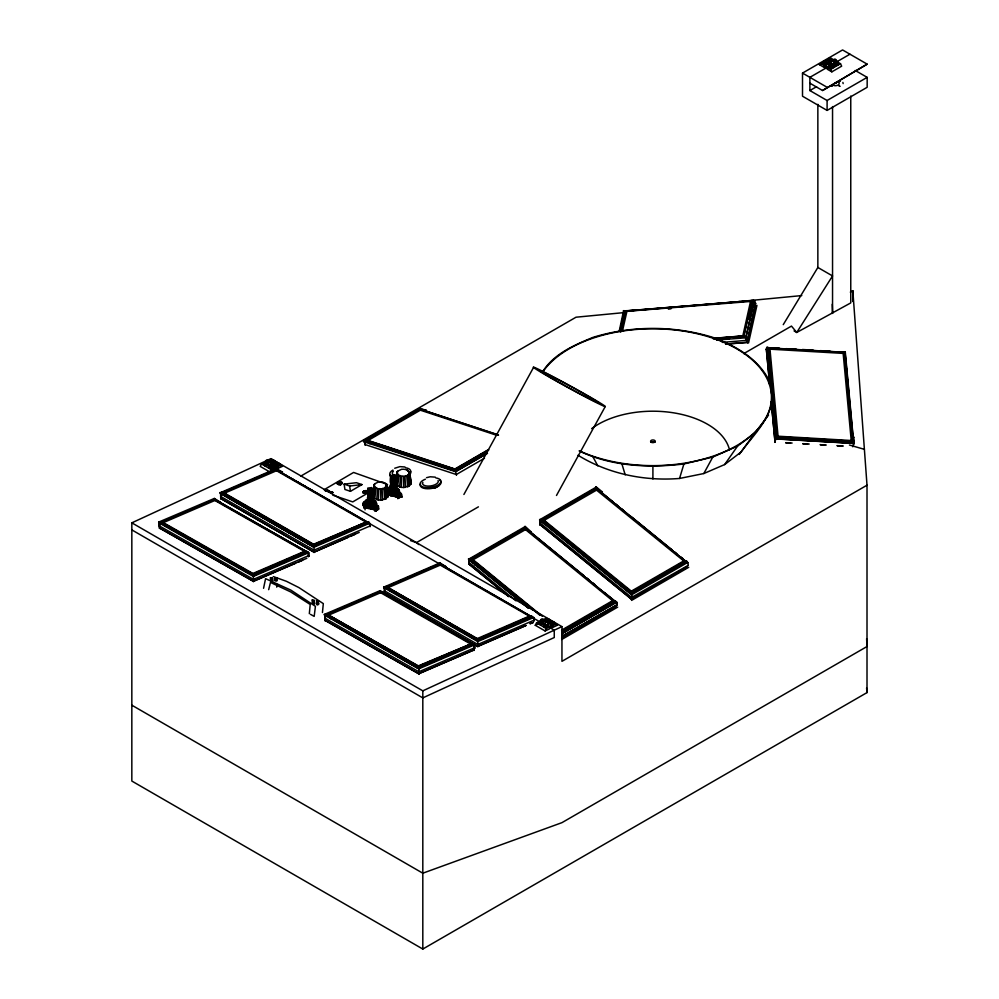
<?xml version="1.0" encoding="UTF-8"?>
<svg xmlns="http://www.w3.org/2000/svg" width="999" height="999" viewBox="0 0 999 999"><rect width="100%" height="100%" fill="white"/><g stroke="black" fill="none" stroke-linecap="round" stroke-linejoin="round"><path stroke-width="1.5" d="M831.78 86.101L830.968 86.226M376.074 511.201L376.123 510.526M631.618 592.981L631.568 593.693M754.145 301.074L745.941 337.712C744.605 340.347 747.314 338.049 747.464 342.819M595.641 487.899L596.103 486.825L602.472 492.007M631.643 594.155L631.693 593.443M631.743 595.229L631.58 598.101M525.024 526.885L524.363 527.547L614.547 601.073M541.67 520.654L540.197 520.379L541.683 519.08L631.505 592.17L685.726 561.163M631.48 592.22L685.252 560.914L683.703 560.926L631.343 591.146L544.23 520.304L542.082 519.717L547.277 523.676L545.916 524.65M331.431 492.157L332.23 492.157L330.894 492.719M331.905 492.07L331.606 492.982L333.004 492.569M752.185 300.562L624.25 311.126M746.315 337.687L747.427 340.996L755.394 303.234L755.619 303.858M386.263 487.512L385.664 483.454L382.567 481.993L378.571 481.943L374.65 483.828L374.013 486.101L375.474 487.05L373.626 498.039L374.775 498.838L375.936 488.124L376.723 487.949L377.597 488.561L376.735 499.637L378.421 499.999L378.821 489.048L379.757 488.611L380.719 489.148L380.819 500.124L382.592 499.95L382.08 488.836L382.792 488.299L383.853 488.548L384.765 499.363L386.151 498.701L384.627 487.612L386.538 486.351L388.161 496.603L385.914 497.839L386.151 498.701M411.051 483.953C410.177 476.223 410.951 468.281 401.461 469.293C399.8 470.329 398.526 470.379 397.053 471.953C398.576 474.275 398.351 479.021 396.528 485.402L397.677 486.201L398.838 475.487L399.625 475.312L400.499 475.911L399.637 487L401.323 487.362L401.723 476.398L402.659 475.974L403.621 476.498L403.721 487.487L405.482 487.312L404.97 476.198L405.681 475.661L406.743 475.899L407.667 486.725L409.053 486.063L407.53 474.975L409.428 473.701L411.051 483.953L408.816 485.189L409.053 486.063M440.047 563.711L386.176 586.975L439.997 563.573L445.679 566.371L445.679 567.282M276.136 468.856L275.337 469.243L367.058 521.94L313.736 544.967L221.815 492.27M446.228 567.045L439.785 562.737L439.885 564.023M477.747 641.658L477.759 646.715M253.084 574.263L305.981 551.186L214.623 499.175L161.001 522.702L165.235 520.891M253.384 576.535L253.234 574.662M830.294 60.789C827.272 61.251 829.969 57.355 830.244 60.627L829.669 60.19A1.661 0.962 -60 0 0 830.244 59.853L830.631 60.352M828.87 60.902C827.921 59.066 831.168 59.441 830.032 60.165L828.671 60.377L829.62 60.976L828.308 60.44M265.01 464.148L266.596 464.048A1.661 1.049 65.1 0 1 266.009 463.711A1.661 1.349 -26.7 0 1 265.235 463.773L265.272 464.398M269.805 466.658L269.892 466.458A1.661 1.349 -26.7 0 0 270.679 466.408A1.661 1.049 65.1 0 0 271.253 466.733C267.407 465.859 274.563 468.831 269.493 467.719A1.998 1.036 4.6 0 0 272.452 466.983A1.998 1.036 4.6 0 0 269.58 465.809L270.03 464.785A2.023 1.174 -60 0 1 271.691 462.799A2.023 1.174 -60 0 1 272.789 463.936M272.964 460.626L271.99 460.639L271.716 461.838L273.077 462.1L273.052 460.664A1.998 1.036 4.6 0 1 274.101 462.3A1.998 1.036 4.6 0 1 270.791 461.988A1.998 1.036 4.6 0 1 272.252 460.527M314.123 550.786L314.073 547.427M366.196 507.155C365.996 505.432 369.205 506.218 367.844 507.567M373.888 508.229L374.775 508.666L374.95 511.351M375.661 510.939C372.677 505.082 378.084 506.393 376.536 510.439M389.098 494.505L390.671 493.681L390.746 494.93M397.752 495.829C394.855 494.08 399.875 496.728 397.852 498.701M400.562 493.431L400.387 494.38M541.67 623.026L540.284 622.639A1.661 1.361 -26.8 0 0 541.071 622.589A1.661 1.049 65.3 0 0 541.645 622.914L541.333 624.15L540.434 623.776M546.303 625.886L544.305 626.236L545.991 626.848L546.303 625.599L544.717 625.561L546.303 625.599A1.661 1.049 65.3 0 1 545.729 625.274A1.661 1.361 -26.8 0 1 544.942 625.337A1.998 1.036 4.8 0 0 543.843 626.76A1.998 1.036 4.8 0 0 547.102 626.96A1.998 1.036 4.8 0 0 545.978 625.299M548.401 619.805L548.401 619.805A1.661 1.049 65.3 0 1 547.827 619.48C548.901 620.042 547.315 622.277 548.651 620.304M539.522 520.004L545.916 525.162M540.009 524.862L540.284 520.529M685.214 560.526L687.624 562.487L631.693 594.78L540.197 520.379L540.109 525.074M540.746 520.242L540.846 519.567M542.894 520.092L544.205 520.379M596.116 486.875L596.178 488.361L596.778 488.086M596.278 489.011L596.341 488.261M596.44 489.21L596.578 490.147L683.703 560.926M631.593 596.241L631.38 599.35M631.555 600.411L688.748 567.282M686.026 561.7L596.341 488.523M686.201 562.125L686.238 561.288M687.025 561.45L687.1 562.275L687.025 561.376M687.025 566.808L631.405 599.238L540.159 524.662L631.38 598.938L687.2 567.132M687.974 565.459L631.593 597.414L540.184 523.039M468.668 559.69L468.494 558.928M469.268 564.223L469.243 559.865L528.096 608.004M474.825 564.66L474.962 564.023M525.024 527.21L525.049 526.286L531.343 532.03M525.212 528.296L525.262 527.597L525.524 529.607L612.574 600.711L614.135 600.699L561.738 631.131M525.387 528.671L525.524 529.62L473.176 559.777L542.345 616.308M613.898 601.023L612.587 600.786M614.897 601.485L525.287 527.984L470.829 559.428L532.966 610.227M615.084 601.91L615.122 601.211M615.209 601.86L615.047 601.086M615.908 601.236L615.859 601.947M616.233 603.221L616.296 602.235L561.9 633.628M616.346 603.196L616.495 602.335M616.845 604.645L561.813 636.425L616.97 605.169L617.17 602.247L616.77 605.194M617.707 607.105L561.738 639.485M276.248 469.268L222.502 492.544M265.235 463.773L265.047 465.147L266.845 464.535M265.534 465.309L265.597 464.498A1.661 1.049 65.1 0 1 265.022 464.173L265.534 465.309L266.571 464.085M266.021 463.711L265.709 465.309L265.16 464.572L266.496 464.26M266.321 465.247L266.383 464.435A1.661 1.349 -26.7 0 1 265.597 464.51L265.309 464.41M268.232 461.463L278.097 466.521L281.406 464.985L282.417 466.333L277.947 468.406L278.097 466.521M269.892 466.458L269.218 467.982M269.955 465.684L269.605 465.846A1.998 1.036 4.6 0 0 269.355 467.594L269.705 466.87A1.661 1.049 65.1 0 0 270.254 467.195L271.004 467.957L271.228 466.77M270.679 466.396L270.367 467.994L269.618 467.669L269.68 466.858L271.191 467.033M273.351 460.901L273.351 460.901A1.661 1.049 65.1 0 1 272.764 460.576A1.661 1.349 -26.7 0 1 271.99 460.639L271.778 461.038A1.661 1.049 65.1 0 0 272.352 461.376L272.59 462.187L273.601 461.401M272.777 460.576L272.14 461.763M273.077 462.1C274.126 459.852 270.292 461.763 273.239 461.251A1.661 1.349 -26.7 0 1 272.352 461.376M274.5 470.005L274.65 468.119L264.835 462.45L261.526 463.986L260.215 466.408L270.03 472.077M277.797 463.998A1.661 1.349 -26.7 0 1 277.01 464.06A1.661 1.049 65.1 0 1 276.436 463.736C279.695 464.41 277.635 464.722 276.611 463.349A1.661 1.349 -26.7 0 0 277.435 463.274A1.661 1.049 65.1 0 0 278.009 463.598L276.648 463.324L276.199 464.547A1.998 1.036 4.6 0 0 279.208 463.848A1.998 1.036 4.6 0 0 276.336 462.674A1.998 1.036 4.6 0 0 276.111 464.46M277.01 464.06L277.734 464.797L277.36 464.073L276.573 464.135L277.622 464.86L276.248 464.585M277.435 463.261L277.098 464.872L277.934 464.398M365.821 440.247L366.421 440.384M276.049 469.343L276.011 468.369L282.48 472.115M370.242 496.665L371.69 496.491L371.69 489.872L369.98 490.284L369.98 496.903L370.242 490.047M393.506 484.215L393.656 475.162L390.796 475.549L390.821 483.591L391.87 484.215L394.842 483.504L394.967 476.873L393.144 477.397L393.144 484.028L394.593 483.853L394.73 476.86M440.122 564.098L440.297 565.122L529.233 616.146L530.781 615.996L477.522 639.585L477.297 638.573L386.813 586.925L440.459 563.873M540.009 623.838L540.284 622.639L540.009 623.838L541.982 623.651L539.984 623.101M540.584 624.163L540.659 623.364A1.661 1.049 65.3 0 1 540.072 623.039L541.52 623.139M541.071 622.577L540.759 624.175L540.222 623.451L541.371 624.113M545.304 626.061A1.661 1.361 -26.8 0 0 546.103 625.998L545.242 626.86L544.73 625.724A1.661 1.049 65.3 0 0 545.317 626.061L545.392 626.873L546.553 626.098M545.729 625.274L545.417 626.873L544.268 626.848L544.817 627.559M546.79 620.879L546.84 619.692L547.827 619.467A1.998 1.036 4.8 0 1 549.25 621.128A1.998 1.036 4.8 0 1 545.953 620.991A1.998 1.036 4.8 0 1 547.04 619.442M547.514 621.078L546.977 620.342L548.339 620.604L547.514 621.078L547.827 619.467A1.661 1.361 -26.8 0 1 547.04 619.542L546.515 620.679A1.998 1.036 4.8 0 0 549.6 620.054A1.998 1.036 4.8 0 0 546.728 618.893A1.998 1.036 4.8 0 0 546.515 620.666L546.553 620.104M546.977 620.966L547.402 620.267A1.661 1.049 65.3 0 1 546.828 619.929L548.326 619.979M552.672 622.215C549.525 622.352 554.495 624.887 552.959 622.714C552.222 622.514 551.61 622.514 552.784 623.688L552.147 623.763L552.772 622.252A1.998 1.036 4.8 0 1 553.958 623.776A1.998 1.036 4.8 0 1 550.811 623.813A1.998 1.036 4.8 0 1 551.223 622.202M551.598 622.452L551.473 622.589A1.661 1.049 65.3 0 0 552.06 622.964L551.997 623.751L552.484 622.165A1.661 1.361 -26.8 0 1 551.698 622.227L551.623 622.265M556.455 623.888L553.146 625.411L552.984 627.297L557.454 625.237L546.64 618.219L543.006 619.617A2.023 1.174 -60 0 0 541.008 619.53A2.023 1.174 -60 0 0 540.484 622.377M472.003 643.743L418.494 666.321L327.422 614.41L418.306 665.883L418.444 666.857M363.236 503.908L364.235 505.619L366.121 505.082A4.458 2.572 0 0 1 366.121 502.497C359.403 503.658 366.97 508.891 370.279 507.742L376.286 504.27L376.336 503.334M388.973 494.405L393.169 495.092L399.175 491.633L399.238 490.696M826.036 67.67L824.899 65.697L826.448 67.083M831.243 64.523L830.656 63.012M831.418 64.436L830.606 62.762M309.328 613.686L310.202 604.47L290.597 591.87L270.479 582.429L268.669 589.66M391.483 589.897L390.746 590.084M160.839 523.239L159.365 523.276L159.952 521.94L253.159 574.462M332.105 617.37L331.381 617.544M544.255 520.329L596.578 490.109L596.378 488.349L541.883 519.967L631.58 592.907L686.038 561.463M220.617 493.806L220.679 497.14M221.803 492.232L221.266 492.457M226.973 495.854C227.947 497.564 226.673 492.145 222.44 492.644L276.298 469.393L281.93 472.04L281.98 472.977L281.93 472.127M384.365 588.136L385.826 588.086M385.002 586.788L384.952 587.824L385.002 586.788M384.977 586.863L385.764 586.55L477.472 639.285L530.856 616.221M322.44 612.524L323.314 603.621L298.951 587.612L286.451 581.318L273.276 576.56M220.829 502.522L214.36 498.439L158.716 522.077M325.524 615.284L325.612 614.26L325.174 620.791M374.163 497.29L372.615 496.79L374.65 483.828M396.528 485.402L396.953 484.478L395.604 484.128L397.54 471.178M755.694 303.771L754.682 300.499M372.615 496.79L374.15 484.59M395.604 484.128L397.053 471.953M825.686 62.55C823.975 60.415 822.652 64.947 825.736 63.412M837.037 64.535C835.651 62.25 835.913 63.936 837.037 64.535C834.465 66.209 839.834 63.187 835.726 63.624M267.732 464.685A2.023 1.174 -60 0 1 267.632 464.335L267.695 463.449A2.023 1.174 -60 0 1 269.543 461.413A2.023 1.174 -60 0 1 270.379 463.061M273.202 466.521L274.325 465.072M261.526 463.986L271.341 469.655L275.025 467.669A2.023 1.174 -60 0 1 277.46 465.796A2.023 1.174 -60 0 1 276.598 468.968M275.612 467.582C276.473 470.729 278.034 463.911 275.587 467.594M263.561 588.299L265.572 578.671L290.884 590.134L315.422 606.331L314.185 616.383L310.539 614.36M542.382 622.764L542.757 622.327A2.023 1.174 -60 0 1 544.605 620.304A2.023 1.174 -60 0 1 545.429 621.952M543.269 622.514L543.756 621.453M545.117 624.912A2.023 1.174 -60 0 1 545.004 624.562L544.667 624.725A1.998 1.036 4.8 0 1 547.514 625.849A1.998 1.036 4.8 0 1 544.418 626.46L544.393 626.435A1.998 1.036 4.8 0 1 544.63 624.687L545.079 623.663A2.023 1.174 -60 0 1 546.753 621.678A2.023 1.174 -60 0 1 547.839 622.827M547.377 625.649L547.739 625.199A2.023 1.174 -60 0 1 549.225 623.289A2.023 1.174 -60 0 1 550.499 623.938M548.251 625.399L548.738 624.338M545.079 630.943L549.55 628.883L549.7 626.997L539.885 621.328L536.575 622.852L535.264 625.274L545.079 630.943L546.391 628.521L550.074 626.548A2.023 1.174 -60 0 1 552.347 624.575A2.023 1.174 -60 0 1 552.11 627.397A2.023 1.174 -60 0 1 549.999 627.447L549.65 627.597M552.16 626.261L552.172 625.536M375.187 507.592L374.375 507.542L373.713 509.19M375.474 507.28L376.336 507.704L376.361 510.339M398.314 495.504L397.302 494.867L396.615 496.553M276.723 587.137L277.247 584.477M330.307 491.645L328.808 491.845L330.132 492.407M329.92 492.132L331.406 491.833L330.007 492.295M332.917 492.37L331.581 492.719M476.211 563.199L474.875 564.71M619.13 331.543L623.601 310.639M619.967 330.781L624.25 311.638L625.299 311.975M620.129 330.756L624.275 311.713M624.725 311.313L624.35 310.652M620.529 331.805L625.199 310.964L751.81 300.612L743.905 336.188L713.161 338.723M620.941 331.843L625.611 310.976L626.848 311.7L622.452 331.144M713.049 338.474L743.818 335.926L751.723 300.562L750.524 301.436L742.819 335.901L713.436 338.324M748.913 319.405L752.934 301.423L754.17 300.899M745.803 337.65L753.995 300.974L750.911 301.223M755.481 305.644L747.439 342.632M221.079 493.406L221.254 492.507M325.574 614.373L326.373 614.035L418.569 666.683M378.421 499.999L380.819 500.124M394.48 476.948L394.967 483.566L394.106 482.28M401.323 487.362L403.721 487.487M739.235 454.433C755.044 431.98 782.367 409.79 768.556 379.32C756.93 357.817 734.964 345.554 712.774 337.35C673.938 325.449 631.88 325.449 593.056 337.35C574.163 345.142 553.446 353.958 542.395 372.177M469.767 559.765L469.155 560.164L470.629 558.541L540.034 615.322M766.221 349.388L766.807 347.227M766.333 349.425L769.717 384.64L766.383 349.001M767.294 347.59L767.082 349.575M768.069 348.102L768.131 348.239M768.343 348.052L773.051 348.127M774.737 432.779L775.674 432.13M775.474 432.754L776.698 432.242M854.245 443.057L775.199 438.436L774.787 440.771M774.749 440.759L775.236 438.461M775.274 439.223L775.461 438.536M774.824 442.395L775.636 438.948L772.027 400.162M774.912 442.27L775.736 438.786L853.583 443.294L845.017 352.172M776.186 437.737L775.948 438.474L777.297 437.937L769.018 348.027L769.979 349.213L778.059 436.213L776.847 437.175L852.709 441.57L851.935 436.638M768.393 347.864L776.648 437.674L776.36 434.577M852.184 441.258L851.21 440.509L778.059 436.213M853.596 437.312L852.247 436.588M852.746 442.082L844.492 352.272L810.326 350.287M852.909 442.52L852.946 441.845L853.72 443.456M853.433 442.957L852.684 442.27M852.796 446.778L853.583 443.294M854.045 443.606L853.583 444.93M550.986 623.888L551.848 623.351M378.022 509.752L378.159 506.955L375.999 505.993L376.411 502.659L375.075 502.572L375.899 502.435M365.734 441.546L364.248 441.87L455.556 471.665L487.524 453.209L455.569 471.565M364.61 440.547L364.797 441.496L365.184 440.159M426.223 410.289L419.955 408.429L363.411 440.834L369.892 442.894M370.192 442.345L370.991 441.92L369.942 443.593M274.7 578.771L276.686 578.921M274.775 580.656L276.948 580.931M318.506 602.897C318.581 600.049 313.773 603.421 318.281 602.946M384.428 593.131L384.415 588.011M325.012 620.616L325.012 615.384L418.793 668.855L473.988 645.104L473.888 646.191M832.179 67.095C834.764 66.059 828.483 65.934 832.204 66.646M363.349 440.846L363.773 441.645M578.009 455.244C608.179 473.863 644.367 481.306 679.545 478.459L683.903 463.973L712.774 457.067L737.574 446.091L756.593 431.768M372.177 499.912L369.33 501.198M372.177 502.947L370.904 504.158L368.656 504.008M395.067 486.051L393.806 487.262L391.558 487.125M372.877 502.035L371.128 503.658L367.42 502.922M395.779 486.363L394.942 487.599L391.858 488.061L390.309 487.25L390.934 485.576M395.779 488.786L394.031 490.409M395.567 491.271L395.567 488.848M223.277 492.907L313.736 544.692L367.045 521.678L313.561 544.243L224.625 493.144L276.561 470.716L365.497 521.815M367.545 491.87L367.694 492.844L365.771 492.907L366.071 490.746M387.013 587.237L388.349 587.562L440.297 565.097M372.877 508.041L373.551 507.879L372.19 508.966L373.151 509.34L372.19 508.304L373.439 508.041M375.062 507.105L374.4 507.03M374.987 507.192L374.488 507.192M375.699 508.054C376.498 505.057 376.486 507.542 375.774 507.617M375.949 507.455L377.397 506.905M396.303 495.467L396.054 495.467M398.052 495.367C396.89 494.006 397.29 497.714 397.09 495.891M397.015 496.328L396.79 495.467M397.902 494.493L397.677 494.53M398.976 493.568L399.675 493.256L398.601 495.404L399.051 494.155L399.825 494.88M398.901 494.018C401.336 494.655 397.864 495.104 399.438 497.789M399.15 494.23L398.926 493.444M400.212 494.493C401.011 492.382 399.001 493.518 399.825 497.365M390.147 591.258L390.247 590.546M165.222 525.774L165.272 525.711M331.356 617.657L330.844 618.806L330.881 618.019M377.123 506.281L377.098 510.114M400.037 493.606L400 497.465M386.663 587.125L391.271 589.897M265.771 461.925L266.196 461.138M270.754 464.81L271.616 463.686M273.089 466.146L274.513 465.059M540.946 620.529L540.946 621.678M391.108 485.339L392.22 486.738L394.468 486.363L392.732 486.8M391.108 485.939L391.108 486.775M391.108 487.15L392.22 488.561L394.468 488.186M397.977 489.922L399.25 489.91L399.263 493.056C400.062 491.62 398.576 488.012 397.752 489.61C399.175 490.084 400.661 493.294 398.501 492.594L396.029 493.981M384.415 587.912L477.759 641.558L533.254 617.682L440.035 563.948M159.69 528.159L253.359 581.156L306.843 558.304M825.586 63.312C823.351 62.637 825.686 61.826 825.374 62.862L824.225 63.524L824.013 62.3A1.661 0.962 -60 0 0 824.587 61.975A1.661 1.311 24.9 0 0 825.374 62.088M832.567 67.295L832.167 66.771C830.306 64.735 830.993 69.543 832.242 66.621M363.748 493.094A2.298 1.036 -9.5 0 1 363.274 492.132L365.159 492.257L364.747 493.256A2.298 1.036 -9.5 0 0 365.909 493.131M223.614 493.806L223.801 494.218M845.216 352.147L838.91 351.735M400.874 496.978L400.874 494.18L400.724 496.865M329.121 491.683L329.907 491.92M330.544 491.833L331.243 491.808L330.219 491.995M386.563 594.118L380.107 590.659L324.425 614.385M844.055 352.485L852.372 442.307M544.83 625.574L545.092 626.46M271.915 461.438L273.276 461.713L271.865 462.038M326.386 490.971L327.547 491.371M679.545 478.459L703.82 473.538L712.774 457.067M463.898 494.48L533.628 367.282M556.493 495.467L605.232 406.568A40.834 1.274 28.7 0 0 552.36 376.298A40.834 1.274 28.7 0 0 550.686 377.909A40.834 1.274 28.7 0 0 605.232 406.568M374.662 508.416L373.776 507.904L373.888 509.49L374.375 507.592M376.548 506.093L376.561 504.695M376.373 505.694L376.423 502.972L373.127 500.736M276.036 464.036L276.798 464.46M783.253 324.663L817.856 267.47L817.856 104.321M223.064 492.794L276.373 469.58L276.561 470.741M370.192 526.573L370.092 523.414M383.953 587.924L383.753 586.888L390.309 590.684M533.916 617.519L533.903 620.991L533.653 617.569M328.771 491.895L329.021 490.984M364.61 504.895C364.26 505.569 363.174 503.546 365.696 505.407L365.397 506.181L364.535 504.97L365.696 506.031M364.423 505.032L363.711 506.53L364.785 507.367L366.196 508.016L366.358 506.805L368.119 507.067L366.433 506.368M376.66 504.32L375.387 501.76L375.075 502.572M387.537 492.357L388.599 493.381L387.175 491.883M158.841 522.976L158.654 522.065M308.891 556.081L309.166 552.797M471.503 643.643L418.306 665.883M750.511 301.461L625.874 311.388M368.057 506.805C366.833 510.139 371.94 507.18 373.364 509.602L373.888 509.29M327.572 491.333L326.636 490.971A1.436 0.649 -9.5 0 1 327.285 490.671L328.034 490.684M688.136 565.446L688.111 562.524M364.41 441.808L365.11 445.179M843.144 353.421L844.093 352.372L768.718 348.014M703.82 473.538L724.65 464.56L737.574 446.091M368.132 495.392C367.257 497.664 373.002 497.502 371.74 495.254M372.09 496.79A2.435 1.411 0 0 1 371.378 498.651A2.435 1.411 0 0 1 368.119 498.401A2.435 1.411 0 0 1 368.256 496.503L368.119 488.436L368.144 496.228M752.322 436.451L741.096 452.01L724.65 464.56M368.007 507.217L370.279 507.405L373.851 505.082A4.458 2.572 0 0 0 373.851 502.497L373.139 501.735A4.458 2.572 0 0 1 373.851 504.745L373.851 505.082M389.248 494.168L391.034 494.33L389.248 494.168L389.098 495.367L387.687 494.73M390.971 494.155C389.697 497.702 394.942 494.405 396.253 496.953L401.148 494.13L399.263 492.382M755.032 432.892L768.556 415.097M551.073 625.686L550.586 626.985M551.923 626.785L551.111 627.434M824.799 63.574L825.374 62.862L824.013 63.062L824.799 63.574L824.587 61.963M768.968 348.189L768.593 347.677L779.407 348.176M363.012 503.871A6.893 3.984 0 0 0 362.912 504.907L363.137 505.544C363.586 503.134 364.136 508.553 364.086 505.457L366.945 505.419L366.071 506.718L367.719 507.142L367.844 508.429M387.137 492.732L389.722 492.719L388.973 494.068L390.609 494.505L390.746 495.791M685.227 561.038L595.629 487.874M366.109 490.971A2.298 1.036 -9.5 0 0 363.249 492.032L365.272 491.945L366.109 490.971A2.298 1.036 -9.5 0 1 367.582 492.095A2.298 1.036 -9.5 0 1 366.471 492.957M377.772 509.565L377.922 506.418M159.415 526.623L159.428 523.164L159.428 528.284M373.151 493.406L373.127 494.567M376.735 499.637L376.373 498.738L374.775 498.838M396.054 480.769L396.029 481.918M400.387 476.123L401.723 476.398M399.637 487L399.263 486.101L397.677 486.201M419.33 408.853L498.513 435.164M424.85 410.876L425.586 410.314L425.824 411.226M835.314 63.811L835.664 64.81L835.476 63.574A1.661 0.962 -60 0 0 836.038 63.199A1.661 1.311 24.9 0 0 836.825 63.324L836.837 63.362M328.833 491.296C331.218 490.859 325.299 492.232 328.908 491.033M752.584 300.462L752.934 301.311M839.697 81.543C841.146 80.42 837.612 81.156 839.722 81.506M839.909 86.226L838.985 85.852L839.697 86.301M819.392 64.66L830.381 57.855L833.703 59.778L823.888 65.447L823.888 67.258L819.392 64.66L830.381 57.855M372.015 499.188L370.117 500.037L368.057 499.001A2.435 1.411 0 0 1 368.256 497.165M372.015 499.8L370.117 500.649L368.206 500.024M372.015 502.834L370.117 503.671L368.206 503.059M394.917 487.15L393.007 487.999M394.917 490.184L393.806 490.909M368.032 497.614L367.42 499.288L370.042 500.187L372.664 499.063L372.053 497.165M395.567 487.624L391.858 488.673L390.309 487.862L390.934 486.188M394.031 489.198L395.779 486.963L394.031 484.727M551.086 625.711L552.135 625.561M327.098 491.133L327.984 490.784L327.322 491.121M623.763 310.814L632.704 310.464M393.144 484.028L393.144 477.397M844.455 352.747L845.279 352.01L853.758 443.419L775.624 438.936L776.66 437.4M325.699 490.796L327.909 490.109L325.637 490.684M395.304 495.467L395.641 496.653M379.608 591.046L471.59 643.731L418.469 666.383M386.588 594.105L386.076 594.992L386.014 594.055L385.252 594.455M368.032 498.226L367.42 499.9L370.042 500.799L372.664 499.662L372.053 497.764M368.032 498.826L367.42 500.499L370.042 501.398L372.664 500.274L372.053 498.376M390.934 484.977L390.097 486.051L390.934 487.137L394.031 487.375L395.779 485.751L394.031 484.128M330.157 491.583L329.183 491.595L329.995 491.583M823.688 63.387A1.998 1.149 0 0 0 826.797 62.5A1.998 1.149 0 0 0 823.913 61.389A1.998 1.149 0 0 0 823.688 63.387L824.212 63.174M750.561 301.523L751.673 301.024M809.877 83.192L822.552 90.509L867.169 64.148L842.582 49.95L802.509 73.089L802.509 96.216L827.097 110.414L867.169 87.288L867.169 77.36L855.244 70.479M867.169 64.148L822.552 90.509M468.556 558.941L475.012 564.123M434.74 488.324L438.711 485.989M371.853 495.954L372.315 488.523L372.078 496.203L371.591 489.597L372.078 496.203M394.88 476.086C395.03 496.74 395.067 466.408 394.967 476.935M367.657 495.866L367.894 494.817M391.046 483.578C391.783 464.085 388.686 487.175 391.283 482.155M384.94 488.024L383.853 488.548M407.842 475.374L406.743 475.899M271.428 462.013L271.466 461.788A1.998 1.036 4.6 0 0 274.55 461.151A1.998 1.036 4.6 0 0 271.678 459.99A1.998 1.036 4.6 0 0 271.453 461.775L271.828 461.113M271.179 468.681L270.654 467.632M552.984 624.437L552.459 623.388M266.408 460.976L267.27 461.014M774.974 432.367L775.386 432.779M853.745 436.863L854.12 443.081M541.47 619.855L542.32 619.892M394.867 491.97L394.655 492.095A2.835 1.636 0 0 1 390.659 491.845M270.467 577.772L272.702 578.533L270.454 577.797M272.814 580.132L270.529 580.032L270.554 580.918M275.337 469.205L369.518 523.276L314.023 547.24L220.005 492.557L220.092 493.444M324.613 614.547L418.793 668.843M384.003 587.062L439.797 562.961M159.016 522.215L253.222 575.686L306.968 552.597L308.441 552.797L253.396 576.435L159.353 523.039L159.565 528.471M324.101 489.722L353.584 472.452L387.562 484.515M350.449 491.321L361.963 484.577L356.443 482.704L344.106 484.14L344.917 489.46L350.449 491.321L349.625 486.014L344.106 484.14M367.507 493.256L352.759 501.898L332.817 495.154M371.528 490.909L374.213 489.335M826.685 64.336A2.023 1.174 60 0 1 827.921 63.412A2.023 1.174 60 0 1 829.495 65.534L831.83 65.035M831.668 61.451A2.023 1.174 60 0 1 832.916 60.527A2.023 1.174 60 0 1 834.49 62.65L836.85 61.588L840.496 63.699L841.658 66.171L831.842 71.841L827.347 69.256L827.347 67.445L836.812 62.163A2.023 1.174 60 0 1 836.675 62.475M827.359 67.245L809.877 77.335L809.877 90.547L827.097 100.499L867.169 77.36M836.75 61.826L849.949 54.208M835.676 64.748L836.825 64.086M831.38 65.884L831.593 67.495L832.167 66.771L831.018 67.445L832.379 67.233L830.806 66.983L830.806 66.221A1.661 0.962 -60 0 0 831.38 65.884A1.661 1.311 24.9 0 0 832.167 66.009M827.347 67.445L830.669 69.368L840.496 63.699M809.877 90.547L816.558 86.701M300.662 476.186L576.023 317.207L623.963 312.612M420.117 409.215L365.784 440.372L370.754 442.008M366.283 440.422L420.104 409.178L498.376 434.89M488.561 449.925L454.982 469.305L366.383 440.197L368.007 440.509L420.354 410.189L496.953 435.364M365.06 444.543L456.306 474.525L484.49 458.254M425.574 410.364L420.067 408.953M368.768 489.947L368.781 496.715L368.768 489.947L372.315 488.523M393.656 475.162L391.046 476.96L390.547 475.886M391.658 477.31L391.67 484.078L391.658 477.31L395.217 475.886M368.768 496.578L371.828 494.805M391.658 483.928L394.73 482.167M365.896 502.372L367.52 501.098M363.236 504.233L365.559 502.897M387.137 492.982L389.011 492.432A4.458 2.572 0 0 1 389.011 489.86L390.422 488.449M387.3 490.921L389.622 489.572M364.76 507.017L364.76 506.356L365.085 507.23M374.076 505.207L376.286 504.27M388.786 489.398L389.011 489.522A4.458 2.572 0 0 0 389.722 492.644A4.458 2.572 0 0 0 395.117 493.044L396.74 492.432A4.458 2.572 0 0 0 396.74 489.86L396.041 489.098A4.458 2.572 0 0 1 396.74 492.107L396.74 492.432M390.909 494.58L393.169 494.767L395.342 493.181M396.978 492.569L399.175 491.633M363.798 505.869C366.521 508.766 370.192 506.668 373.364 508.941L378.484 506.093L378.721 509.19M376.373 505.032L378.246 506.78L374.288 508.866M388.186 494.33L394.293 495.154L396.253 496.291L401.298 493.568L400.836 493.056M376.036 508.254L375.524 508.528M400.749 497.002L401.76 496.466M368.007 440.422L454.92 468.981L488.474 449.6M488.623 450.137L455.057 469.58L365.184 440.159M461.825 466.283L464.485 464.76M473.776 459.39L476.436 457.854M479.095 456.318L483.079 454.021M458.017 468.981L455.257 470.392L396.341 451.148M461.9 466.558L464.71 465.109M467.207 463.486L470.079 462.013M472.515 460.427L476.773 458.154M479.158 456.593L482.142 455.057M486.051 453.334L455.419 471.016L371.616 443.481M410.577 540.634L416.458 542.619L478.421 506.843M743.756 353.621L791.47 326.086L796.752 332.467L850.761 302.909L850.761 96.054M850.324 292.133L852.821 290.684L867.007 485.202L867.007 692.594L422.814 949.05L131.831 781.056L131.831 522.839L270.966 458.616L561.95 626.623L561.95 661.326L867.007 485.202M468.893 559.065L525.087 526.623M501.123 541.396L469.143 559.827L470.604 560.102M503.771 539.847L518.419 531.381M476.011 563.249L471.029 559.178L525.724 527.509L521.078 529.87L523.763 528.459M470.704 559.09L489.273 548.364M491.933 546.84L501.211 541.47M503.871 539.947L506.518 538.411M509.178 536.875L518.469 531.518M596.141 487.175L539.91 519.63L546.016 524.537M540.259 520.392L596.128 488.086L612.961 501.91M548.176 516.108L550.861 514.56M560.239 509.153L568.281 504.507M589.722 492.12L592.407 490.571M542.557 519.88L596.391 488.598M469.093 562.512L515.984 600.836M601.348 492.432L602.372 492.607M561.575 630.157L612.574 600.711M561.738 631.181L614.56 600.998M561.788 631.917L614.909 601.248M573.726 625.249L576.386 623.726M590.996 615.284L593.643 613.748M561.763 632.754L615.034 601.997L616.495 602.272L561.9 633.791M638.199 589.31L643.518 586.238M667.419 572.439L670.079 570.904M631.693 594.755L631.543 593.743L686.163 562.212L687.599 562.487M615.884 606.58L561.588 638.024L615.859 606.455M375.299 507.217L375.799 511.001M374.375 505.931L370.304 508.591L366.795 508.204L363.798 506.53M392.619 477.397C392.782 490.934 391.233 481.668 392.882 477.634M369.717 490.047C369.88 503.583 368.344 494.318 369.98 490.284M386.988 493.556C388.848 495.541 385.664 490.671 388.599 492.757L388.599 493.381M547.04 619.53L548.076 619.954M328.072 491.483L328.808 491.271L328.159 491.171M373.114 500.099L373.264 501.211M828.683 59.803L828.671 60.377M328.434 491.408L329.083 491.096L328.184 491.196M394.717 468.244L399.887 466.633L404.995 466.983M265.135 462.899A2.023 1.174 -60 0 1 266.308 460.314A2.023 1.174 -60 0 1 267.957 460.726L271.591 459.315L281.406 464.985M267.969 461.001L270.604 462.2L270.217 462.962M273.264 463.736L272.952 463.611A2.023 1.174 -60 0 0 271.116 463.349A2.023 1.174 -60 0 0 270.23 466.133M275.2 465.846L275.274 464.96M274.6 468.731L274.95 468.568A2.023 1.174 -60 0 0 275.249 469.168M535.264 625.274L537.499 624.238M545.267 621.853L545.342 620.966A2.023 1.174 -60 0 0 543.881 620.416A2.023 1.174 -60 0 0 542.507 622.702M548.326 622.627L548.001 622.502A2.023 1.174 -60 0 0 546.178 622.227A2.023 1.174 -60 0 0 545.279 625.012M131.831 522.839L422.814 690.846L561.95 626.623M328.584 490.422L327.185 491.371M385.664 483.454C387.212 485.664 386.588 494.405 388.161 496.603M396.029 482.917L395.217 483.116M373.127 495.566L372.315 495.766M393.806 490.297L394.468 490.01M394.468 491.221L392.22 491.583L391.108 490.184A2.435 1.411 0 0 0 392.844 490.559L390.934 490.172M220.267 492.732L276.061 468.631M220.742 496.491L314.098 550.137L370.03 525.986M281.993 473.026L282.517 472.102M326.785 490.959L327.784 490.621M315.247 544.954L318.094 543.731M322.365 541.883L325.199 540.659M359.328 525.924L362.175 524.687M316.671 544.605L320.941 542.769M322.153 542.282L328.047 539.697M343.693 532.942L346.528 531.718M353.646 528.646L357.904 526.81M360.751 525.574L365.022 523.738M313.848 546.478L368.032 523.076L369.48 523.276M359.24 532.405L314.023 552.135L220.879 498.501M220.854 498.663L314.036 552.197L348.077 537.35M350.911 536.126L355.157 534.29M439.872 563.186L439.085 563.573L533.041 617.569M331.893 617.37L326.785 614.46L380.357 591.408L385.477 594.318M326.373 614.772L380.444 591.595L472.34 644.068M384.478 590.821L477.834 644.467L533.766 620.304M469.967 643.656L380.631 592.719L329.008 614.997M325.075 618.306L418.856 671.765L474.5 647.827M390.209 591.333L390.721 590.184M477.297 638.573L529.233 616.146M477.422 639.959L481.83 638.049M481.693 638.423L485.889 636.613M487.524 635.864L497.477 631.568M504.582 628.496L508.853 626.66M511.7 625.424L515.959 623.588M533.254 617.594L531.78 617.407L477.597 640.809L391.233 591.183M424.25 664.76L427.072 663.548M418.506 667.544L422.839 665.646M425.661 664.46L429.945 662.624M432.729 661.388L437.1 659.54M451.398 653.396L455.681 651.548M459.602 649.825L462.437 648.601M465.696 647.24L469.505 645.554M418.618 668.106L472.515 644.917L473.963 645.104M477.747 646.266L525.799 625.511M530.044 623.688L532.966 622.814M525.986 625.549L477.772 646.515L384.603 592.981M530.244 623.713L533.079 622.489M418.756 673.576L473.726 650.049L418.781 673.826L325.187 620.479M161.751 522.14L163.361 522.627L214.885 500.487L304.433 551.336L305.981 551.186M159.465 525.973L253.459 579.345L308.953 555.506L309.091 556.143M219.743 502.085L220.317 502.747M165.247 526.461L166.309 525.037M163.386 522.639L252.909 573.463L304.433 551.336M160.764 521.703L253.097 574.125L306.418 551.585M253.109 574.15L305.994 551.448M257.43 572.964L253.197 574.775L230.145 561.688M261.663 571.141L264.485 569.929M268.719 568.106L271.541 566.895M275.761 565.084L278.584 563.873M282.817 562.05L285.639 560.839M289.872 559.028L292.695 557.817M296.928 555.993L299.75 554.782M303.983 552.959L306.793 551.748L296.928 556.268M254.545 574.512L258.841 572.627M275.761 565.359L278.584 564.135M282.817 562.325L285.639 561.113M289.872 559.29L292.695 558.079M295.579 563.286L253.384 581.406L159.603 527.984M298.401 562.075L302.622 560.264M394.942 491.833L390.934 491.995A2.96 1.711 0 0 0 395.005 492.082M375.025 487.5L375.936 488.124M474.625 648.513L474.575 645.004L474.537 648.501M396.266 489.273L398.114 488.611L399.076 490.584M396.266 489.498L398.401 488.823L398.638 490.034L397.59 489.185M373.376 501.91L375.212 501.248L376.061 503.059M373.376 502.147L375.499 501.461L375.749 502.672L374.7 501.835M220.692 498.801L220.854 493.581L314.023 547.115M364.623 504.62L363.436 504.17L363.049 505.569A6.893 3.984 0 0 1 363.112 503.508M337.562 483.766L339.535 483.454L340.547 485.064L340.397 484.09M426.523 477.684L430.169 476.785L435.277 477.147M370.604 496.853C374.4 479.283 369.006 492.807 367.657 488.523M367.982 522.04L368.194 522.914M306.918 551.56L307.005 552.509M326.785 614.373L380.806 591.583M531.718 616.371L531.93 617.245M744.555 336.376L745.966 337.787L716.483 340.072M755.744 305.881L754.62 302.61M755.619 306.094L754.832 303.621M410.002 481.493L411.276 482.567M399.325 490.996L398.102 488.823L398.002 489.635M339.098 482.48L339.922 483.241L341.933 482.792L340.06 483.454L340.434 484.303A2.298 1.036 -9.5 0 1 337.612 484.09A2.298 1.036 -9.5 0 1 339.123 482.579L339.073 482.255M525.137 526.997L525.074 527.647M337.612 484.09L339.697 483.666L340.447 484.415M753.221 300.062L753.633 300.924M405.02 476.361L403.621 476.498M382.118 489.011L380.719 489.148M533.853 620.953L533.703 620.304M471.041 559.103L525.337 528.059M370.904 502.947L369.33 503.021M265.384 464.897L265.022 464.173L266.209 464.173M270.042 467.594L270.979 467.932L271.041 467.132A1.661 1.349 -26.7 0 1 270.254 467.195M546.903 620.716L548.076 620.779M371.128 503.059L368.956 503.134A2.435 1.411 0 0 0 370.879 503.096M831.817 67.582L831.805 66.796A1.661 0.962 -60 0 0 832.379 66.471L832.517 66.508M369.83 499.438L371.566 499.013L368.656 499.163M349.625 486.014L361.963 484.577M399.25 494.655L399.937 494.667M396.054 496.503L396.79 496.653M396.615 495.479L396.79 496.853L395.005 495.891M377.098 507.617C375.549 505.631 377.397 507.529 375.949 507.255M308.366 552.797L213.649 498.988L214.435 498.651M704.37 304.907L701.273 305.207L704.47 304.945M712.1 304.171L715.197 303.871M722.926 303.134L727.559 302.685M732.205 302.247L739.934 301.498M743.031 301.211L801.785 295.579M365.509 521.903L366.833 522.065M529.258 616.233L530.581 616.383M751.847 300.736L624.238 311.351M628.359 311.226L631.468 310.976M676.51 307.255L679.62 306.993M688.935 306.218L692.045 305.969M737.087 302.247L740.197 301.985M718.119 338.736L727.447 337.962M735.202 337.325L744.605 336.813L735.289 337.575M718.206 338.986L728.371 338.199M723.726 338.636L728.571 338.386M736.113 337.612L741.008 337.362M723.363 339.161L729.52 338.649M735.664 338.137L740.284 337.762M722.327 342.37L747.09 340.347M725.574 344.081L747.127 342.295L755.406 305.806L747.314 342.482L725.674 344.118M409.602 472.614L408.678 473.164L409.39 473.701M386.7 485.252L385.776 485.814L386.501 486.351M579.283 450.961C611.6 466.471 648.801 468.144 683.903 463.973M363.224 491.808L363.374 492.782L365.384 492.707L365.272 491.945M367.919 496.228L367.894 488.186L370.754 487.812M616.42 602.26L604.295 592.419M384.528 593.306L384.59 587.912M276.099 468.781L276.124 469.805M380.232 591.733L380.107 590.659M743.818 335.926L742.819 335.901L743.855 336.301M756.942 305.369L748.526 343.019M308.192 553.883L308.241 552.772M785.976 348.676L796.265 349.163M802.397 349.513L813.124 350.137M820.229 350.661L829.969 351.111M776.161 348.314L790.134 349.126M793.243 349.3L807.217 350.112M770.017 349.175L843.156 353.396L851.21 440.447L852.347 441.208L777.234 436.763M852.946 437.312L853.596 437.35M777.11 436.988L852.709 441.57M776.685 437.487L795.329 438.573M798.426 438.748L812.412 439.56M815.509 439.735L829.495 440.547M832.592 440.721L846.578 441.533M835.664 441.096L838.76 441.271M784.24 438.598L787.362 438.773M785.926 442.682L792.132 443.044M802.996 443.681L809.215 444.031M826.285 445.03L820.079 444.667L824.762 445.054M837.162 445.654L843.368 446.016M785.813 442.894L790.509 443.069M802.946 443.893L807.629 444.056M837.212 445.766L841.882 446.041M363.374 492.782L365.259 492.907L365.159 492.257M393.007 490.422L391.558 490.159M312.175 601.223L314.173 601.585M365.771 491.958L367.582 492.095L364.697 492.932M365.884 492.719L367.694 492.844M368.956 501.923L372.664 500.874L372.053 498.976M368.956 504.945L372.664 503.908L372.053 502.01M832.517 61.301L833.316 61.476M265.697 464.523L266.521 464.847M767.819 347.14L767.569 347.677M376.248 506.206L377.098 506.468M222.09 493.756L220.617 493.568L314.023 547.24M324.987 615.384L326.436 615.571M378.821 489.048L377.485 488.761M390.547 483.229L391.171 483.853A2.435 1.411 0 0 0 391.321 485.926A2.435 1.411 0 0 0 394.88 485.664A2.435 1.411 0 0 0 394.093 483.641M371.853 495.067L372.315 495.866M835.676 82.567L836.213 83.329L834.664 83.329M389.248 495.154L390.909 495.566M366.358 507.804L368.007 508.216M474.001 650.349L473.901 648.001M473.863 650.499L473.788 647.864M277.41 464.498L278.234 464.972M849.425 445.017L864.385 449.338M365.522 440.522L365.534 441.371M161.201 522.09L161.813 522.177M539.735 519.48L539.797 520.367M368.781 522.027L368.918 523.051L368.843 522.127M532.567 616.42L532.667 617.332M383.778 587.599L383.653 586.913M324.35 615.059L324.25 614.397M307.717 551.548L307.917 552.584L307.717 551.585M378.896 445.054L365.759 440.984M390.634 448.913L415.596 457.28M424.375 460.002L455.257 470.317L454.92 468.981M370.167 442.432L381.593 446.303M392.22 487.949L391.108 486.55A2.435 1.411 0 0 0 390.909 488.349A2.435 1.411 0 0 0 394.056 488.711A2.435 1.411 0 0 0 395.092 486.963M392.22 490.984L390.946 489.997M325.861 490.896L324.962 490.659M365.085 509.852L364.86 508.029L363.711 508.054M163.349 522.714L161.925 522.502M388.399 493.606L389.098 495.367M388.186 494.992L394.293 495.816L393.556 495.367M473.151 559.852L471.665 559.19L540.009 615.059M473.401 644.842L473.376 643.968M474.525 648.438L474.438 647.814M393.806 484.84L394.468 485.139M389.722 492.719L390.646 493.381A4.458 2.572 0 0 0 395.117 493.381L395.342 493.506M398.838 475.487L397.914 474.85M745.079 336.451L745.404 337.35M623.751 311.276L623.476 310.639M160.889 522.202L160.802 523.126M214.598 499.675L233.579 510.452M236.301 512L240.359 514.31M243.082 515.846L305.444 551.248M165.072 524.737L173.202 529.358M181.343 533.978L185.402 536.288M188.124 537.824L197.615 543.219M200.324 544.755L204.395 547.065M212.525 551.685L227.435 560.152M165.072 525.012L174.563 530.407M177.273 531.943L179.982 533.478M182.555 534.827L197.615 543.481M200.324 545.029L204.395 547.34M205.607 547.902L209.815 550.412M212.4 551.81L227.435 560.427M230.007 561.8L232.867 563.498M235.427 564.835L253.197 575.049M165.984 525.649L171.341 528.696M175.362 530.981L178.047 532.504M186.089 537.062L195.467 542.395M198.152 543.918L200.836 545.442M203.509 546.965L211.551 551.523M214.236 553.046L223.626 558.379M226.298 559.902L234.34 564.472M242.395 569.03L251.773 574.363M330.657 617.082L348.251 627.097M349.463 627.946L359.066 633.266M363.124 635.589L371.241 640.209M373.951 641.745L383.416 647.152M385.976 648.763L390.184 650.998M391.396 651.835L418.618 667.057M329.308 616.57L348.251 627.372M350.949 628.908L360.427 634.315M361.001 634.765L365.834 637.399M366.346 637.812L374.375 642.382M375.299 642.794L397.115 655.344M398.301 655.906L402.46 658.391M405.07 659.752L407.804 661.438M411.825 663.736L414.498 665.259M325.212 620.317L418.768 673.726M386.813 586.925L477.447 639.085M222.253 492.957L226.298 495.279M227.522 496.116L235.727 500.686M241.109 503.783L250.537 509.203M253.234 510.751L257.267 513.074M258.491 513.911L273.426 522.352M276.124 523.901L292.282 533.191M293.494 534.028L304.408 540.147M306.955 541.808L313.861 545.554L313.861 546.403M227.273 496.216L250.537 509.478M253.234 511.026L257.267 513.336M258.354 514.073L262.662 516.433M265.11 517.957L268.044 519.53M270.517 521.066L274.775 523.401M277.272 524.95L304.408 540.422M306.993 542.02L313.748 545.904M386.001 587.275L392.732 591.146M395.304 592.769L410.239 601.211M412.924 602.759L422.352 608.166M424.925 609.777L429.095 612.037M437.175 616.683L439.86 618.231M443.906 620.554L477.572 639.897M395.067 592.869L422.365 608.441M424.787 609.952L434.478 615.409M436.95 616.945L451.985 625.461M455.869 627.809L458.716 629.333M461.276 630.918L476.223 639.385M279.995 531.431L282.705 532.966M384.627 592.832L477.759 646.415M834.515 62.937L834.49 63.499M831.205 61.214L831.555 61.151A2.023 1.174 60 0 1 833.491 61.164A2.023 1.174 60 0 1 834.177 63.911M829.52 65.822L829.495 66.384M820.554 63.524L824.237 65.372A2.023 1.174 60 0 1 826.435 65.722A2.023 1.174 60 0 1 826.435 68.431A2.023 1.174 60 0 1 824.237 66.234L823.888 66.021M802.509 73.089L827.097 87.288M817.856 267.47L832.542 275.949L796.752 332.467L794.055 330.906M399.001 494.705L398.376 494.63L398.414 498.376M401.773 496.628L401.91 497.077M365.896 502.035L366.121 502.172A4.458 2.572 0 0 0 366.833 505.282A4.458 2.572 0 0 0 372.215 505.694L372.44 505.819M366.945 505.419L367.757 506.018A4.458 2.572 0 0 0 372.215 506.018L372.44 506.156M278.733 464.21L282.417 466.333M552.547 622.414L557.454 625.237M544.555 620.454L553.146 625.411M267.645 463.748L269.98 465.084M272.64 466.633L274.962 467.969M542.694 622.627L545.029 623.963M547.689 625.499L550.024 626.848M284.827 474.612L287.525 476.173M291.558 478.509L294.255 480.057M296.953 481.618L300.986 483.953M303.684 485.502L306.381 487.062M309.078 488.611L313.112 490.946M352.185 513.511L354.882 515.059M369.692 523.613L439.747 564.06M449.175 569.505L451.873 571.066M531.356 616.945L539.435 621.615M548.863 627.06L554.258 630.169L554.258 637.537L422.814 697.889L131.831 529.895M536.575 622.852L546.391 628.521M131.831 705.194L422.814 873.201L561.95 822.652L867.007 646.528L866.62 638.748M393.556 496.028L394.318 496.478A6.893 3.984 0 0 0 395.991 496.103M370.654 508.666L371.416 509.128A6.893 3.984 0 0 0 373.089 508.741M395.217 483.229L394.106 481.818M398.114 488.611L396.303 487.849M397.19 488.299L398.289 490.109M396.978 488.436L398.201 489.273M375.212 501.248L373.414 500.262L375.299 501.91M374.288 501.598L376.298 503.296M365.397 506.181L366.196 508.016M369.88 442.932L369.855 443.544M828.333 64.361L827.222 64.361L828.159 64.448M407.667 486.725L406.031 486.488L405.482 487.312M384.765 499.363L383.141 499.138L382.592 499.95M390.309 490.284L394.031 491.021L395.567 490.059L395.567 488.723M615.396 503.746L617.769 505.806M621.415 508.641L623.776 510.689M631.043 516.471L671.977 549.762M674.375 551.723L676.785 553.671M680.394 556.618L682.804 558.566M560.002 534.565L562.524 536.525M566.046 539.485L568.506 541.483M549.038 526.036L551.436 527.984M555.019 530.906L557.417 532.842M559.802 534.79L577.747 549.375M592.095 561.051L594.492 562.999M598.076 565.909L600.461 567.857M602.859 569.805L620.804 584.39M545.267 523.576L552.447 529.42M554.845 531.368L600.387 568.406M602.784 570.354L631.543 593.743M540.434 520.404L631.705 594.617M525.312 527.834L584.015 575.724M586.425 577.684L588.836 579.657M592.444 582.604L594.842 584.565M532.405 534.453L534.802 536.413M475.586 563.573L482.767 569.43M504.058 586.725L506.456 588.686M508.853 590.646L512.437 593.581M514.835 595.541L523.389 602.647M475.399 564.023L512.524 594.368M514.922 596.328L524.5 604.158M528.171 607.916L469.38 559.852L469.055 564.248L508.653 596.615M469.093 564.098L508.778 596.44M416.458 542.619L418.856 544.58M768.144 348.326L767.145 347.477L771.578 393.968M394.093 484.303A2.435 1.411 0 0 1 394.88 486.326L395.779 487.574M394.942 488.761L395.779 489.997L394.031 491.62L391.858 491.695L390.097 490.297M399.088 494.567L398.214 494.443L398.239 498.276M377.797 506.493L376.985 506.068L376.935 510.014M835.651 60.127L836.263 61.414M312.25 603.071C311.763 602.547 312.874 601.148 314.373 602.572C312.675 605.169 312.637 601.336 314.273 604.195M835.651 63.961L835.676 63.986A1.661 1.311 24.9 0 0 836.463 64.111A1.661 0.962 -60 0 0 837.037 63.774M831.805 66.796A1.661 1.311 24.9 0 1 831.006 66.671L831.018 67.445M825.586 62.55A1.661 0.962 -60 0 1 825.012 62.875A1.661 1.311 24.9 0 1 824.225 62.762L824.225 63.524M376.336 503.671L375.199 501.473L375.075 502.235M419.955 408.603L420.242 409.677M593.056 457.067L597.852 465.896M308.216 554.47L308.354 556.818M399.175 494.905L399.263 497.689M339.123 482.579L339.535 483.454M339.635 484.103L339.223 483.229L340.035 484.003L342.045 483.553L341.908 482.579M830.669 69.368L831.842 71.841M369.967 526.548L369.967 525.973M340.547 485.064L339.922 483.241M252.909 573.463L253.097 574.1M367.207 502.947L368.956 504.345L371.128 504.27L372.664 503.309L372.664 501.973M363.137 504.882L362.912 504.245A6.893 3.984 0 0 1 365.909 500.661M835.464 63.524L835.464 64.298M830.032 59.403L830.057 59.441A1.661 1.311 24.9 0 1 829.245 59.278M842.894 82.43L843.156 83.616M621.927 463.973L625.187 474.825M477.584 639.747L477.759 641.545M456.481 475.249L455.581 471.79M426.248 410.277L426.386 410.926M365.459 440.646L365.671 441.458M364.51 441.633L365.159 444.255M420.354 410.214L420.104 409.178M836.25 64.798L836.038 63.199M455.556 471.653L455.082 469.705M631.343 591.146L631.468 591.82M253.384 581.73L253.396 576.323M418.781 674.15L418.868 669.068M314.036 552.522L314.036 549.9M418.693 667.344L418.706 668.294M214.698 499.363L214.885 500.487M477.672 640.034L477.684 640.996M409.365 471.803L410.964 481.555M386.463 484.44L388.374 495.217M253.321 575.037L253.321 575.874M408.941 474.475L410.439 484.927M386.039 487.125L387.537 497.564M313.936 545.841L313.948 546.665M596.141 488.174L596.278 489.123M836.85 61.588L836.812 61.301A2.023 1.174 60 0 0 835.064 59.128A2.023 1.174 60 0 0 834.053 60.564M831.855 64.473L831.83 64.186A2.023 1.174 60 0 0 830.256 62.063A2.023 1.174 60 0 0 829.008 62.987M380.631 592.719L380.307 591.258L380.332 592.257M214.36 498.439L214.46 499.4M845.591 358.204L845.978 362.874M846.59 369.043L846.99 373.713M847.589 379.882L847.989 384.553M848.601 390.721L848.888 393.831M849.6 401.573L849.887 404.67M850.611 412.412L850.898 415.509M851.61 423.251L851.897 426.348M852.609 434.09L852.896 437.187M844.592 353.996L845.017 358.641M845.591 364.822L845.891 368.231M846.59 375.636L846.89 379.071M847.589 386.451L847.889 389.91M848.588 397.265L848.9 400.749M849.6 408.091L850.024 412.724M850.599 418.906L850.898 422.427M851.598 429.72L851.91 433.266M844.093 352.372L852.372 441.346M768.493 349.588L768.78 352.684M769.355 358.866L769.779 363.499M770.354 369.68L770.778 374.313M771.353 380.494L771.777 385.139M773.501 403.683L773.788 406.768M774.362 412.949L774.787 417.582M775.361 423.763L775.786 428.409M768.293 349.875L768.718 354.52M769.292 360.714L769.717 365.359M770.291 371.553L770.729 376.198M771.303 382.392L771.727 387.038M772.152 391.683L772.439 394.78M773.164 402.522L773.738 408.716M774.163 413.361L774.737 419.555M775.311 425.749L775.736 430.394M866.595 687.949L867.007 692.594M391.67 484.078L391.171 483.853A2.023 1.174 0 0 0 391.87 485.539A2.023 1.174 0 0 0 394.642 485.114A2.023 1.174 0 0 0 393.893 483.504M368.781 496.715L368.281 496.491A2.023 1.174 0 0 0 368.818 498.126A2.023 1.174 0 0 0 371.541 497.914A2.023 1.174 0 0 0 371.416 496.341M272.827 580.107L270.579 579.345L272.652 581.118M272.59 579.233C273.239 577.859 269.755 577.459 270.417 578.958M832.254 304.283L832.542 313.436L832.542 106.581M270.292 462.35L270.279 462.075A2.023 1.174 -60 0 0 268.644 461.663A2.023 1.174 -60 0 0 267.457 464.248M531.805 616.495L531.818 617.307M369.305 523.251L369.318 524.388M473.776 645.079L473.776 646.228M418.768 671.628L418.768 673.963M852.821 290.684L852.821 301.498M836.463 64.111L836.463 64.873M829.245 60.04L829.245 59.278A1.661 0.962 -60 0 1 828.671 59.615M828.883 63.149L829.22 62.487A2.023 1.174 60 0 1 830.981 62.338A2.023 1.174 60 0 1 831.992 64.947M827.097 100.499L827.097 110.414M826.21 64.685L826.56 64.023A2.023 1.174 60 0 1 828.496 64.048A2.023 1.174 60 0 1 829.182 66.796M825.012 62.875L825.012 63.649M652.909 466.333L652.909 478.971M422.814 690.846L422.814 949.05M401.773 497.152L401.436 493.856L401.598 497.052M399.588 493.181L399.588 493.843M399.313 490.334L399.313 490.996M398.501 492.594L398.501 493.256M396.765 488.299L396.765 489.56M396.253 496.291L396.253 496.953M395.704 486.038L395.704 487.3M394.38 495.204L394.38 495.879M394.293 495.154L394.318 496.478M394.106 475.199L394.093 484.078M393.893 489.96L393.893 491.221M389.972 489.348L389.972 490.609M388.923 487.087L388.923 488.349M378.546 509.09L377.772 505.644L377.659 507.33M376.698 505.831L376.698 506.493M376.423 502.972L376.423 503.633M373.863 500.949L373.863 502.197M373.364 508.941L373.364 509.602M372.814 498.688L372.814 499.937M371.478 507.854L371.478 508.516M371.403 507.792L371.416 509.128M371.216 489.81L371.191 496.715M370.991 502.597L370.991 503.858M367.07 501.998L367.07 503.259M366.021 499.737L366.021 500.986M364.273 505.082L364.235 505.956M363.374 504.295L363.424 505.482M542.569 372.215A118.531 68.431 0 0 1 706.842 336.263A118.531 68.431 0 0 1 752.659 434.178A118.531 68.431 0 0 1 579.383 450.886M591.62 428.658A77.26 44.605 0 0 1 672.914 412.724A77.26 44.605 0 0 1 729.52 449.987M650.911 442.345A2.323 1.336 0 0 1 654.919 442.345M832.592 65.909A1.998 1.149 0 0 1 833.091 67.682A1.998 1.149 0 0 1 830.007 67.62A1.998 1.149 0 0 1 830.706 65.884M828.046 59.49A1.998 1.149 0 0 1 831.343 59.915A1.998 1.149 0 0 1 829.282 61.463A1.998 1.149 0 0 1 827.734 59.728M829.669 60.19A1.661 1.311 24.9 0 1 828.883 60.065M825.686 61.963A1.998 1.149 0 0 1 826.148 63.849A1.998 1.149 0 0 1 822.939 63.412A1.998 1.149 0 0 1 824.799 61.838M837.312 81.681A3.746 2.16 0 0 1 838.086 85.077A3.746 2.16 0 0 1 832.204 84.64M541.433 623.314A1.661 1.361 -26.8 0 1 540.646 623.376M552.847 622.901A1.661 1.361 -26.8 0 1 552.06 622.964M553.059 622.502A1.661 1.049 65.3 0 1 552.484 622.165M548.189 620.204A1.661 1.361 -26.8 0 1 547.402 620.267M547.502 625.998A2.023 1.174 -60 0 1 548.688 623.426A2.023 1.174 -60 0 1 550.324 623.838M278.159 463.424A1.998 1.036 4.6 0 1 278.396 465.159A1.998 1.036 4.6 0 1 275.249 464.423M275.175 464.148A1.998 1.036 4.6 0 1 276.174 463.299M271.179 466.483A1.998 1.036 4.6 0 1 272.053 468.094A1.998 1.036 4.6 0 1 268.943 468.019A1.998 1.036 4.6 0 1 269.418 466.446M272.615 467.22A2.023 1.174 -60 0 1 274.176 464.41A2.023 1.174 -60 0 1 275.374 465.946M396.128 475.836A7.955 3.571 -9.2 0 1 393.381 471.241M407.018 469.567A7.955 3.571 -9.2 0 1 408.029 471.253M405.544 467.757A10.552 4.745 -9.2 0 1 409.178 473.863M397.377 477.534A10.552 4.745 -9.2 0 1 394.867 477.36M391.096 476.061A10.552 4.745 -9.2 0 1 392.919 470.054M410.502 471.153A10.552 4.745 -9.2 0 1 409.353 474.925M391.271 477.135A10.552 4.745 -9.2 0 1 389.935 474.9M438.062 480.507A7.955 3.571 -9.2 0 1 430.332 486.001A7.955 3.571 -9.2 0 1 422.864 482.367M435.826 477.909A10.552 4.745 -9.2 0 1 438.399 484.827A10.552 4.745 -9.2 0 1 422.402 486.775A10.552 4.745 -9.2 0 1 425.387 479.183M439.772 480.282A10.552 4.745 -9.2 0 1 431.893 488.386A10.552 4.745 -9.2 0 1 420.616 483.766M435.139 486.875A9.253 4.158 -9.2 0 1 432.917 487.574M430.544 487.999A9.253 4.158 -9.2 0 1 425.986 487.999M372.689 501.698A4.133 2.385 0 0 1 373.176 505.069A4.133 2.385 0 0 1 367.345 505.344A4.133 2.385 0 0 1 366.87 501.973M372.977 503.521A2.96 1.711 0 0 1 371.153 505.094A2.96 1.711 0 0 1 367.932 504.732M372.115 501.835A2.96 1.711 0 0 1 371.153 504.62A2.96 1.711 0 0 1 367.07 503.034M372.689 501.211A4.133 2.385 0 0 1 373.176 504.582A4.133 2.385 0 0 1 367.345 504.857A4.133 2.385 0 0 1 366.87 501.498M363.574 502.884A6.893 3.984 0 0 1 365.909 501.323M372.802 503.646A2.835 1.636 0 0 1 372.265 504.433L371.753 504.745A2.835 1.636 0 0 1 368.306 504.782M372.09 497.452A2.435 1.411 0 0 1 371.378 499.313A2.435 1.411 0 0 1 368.119 499.063M372.377 501.798A2.435 1.411 0 0 1 372.19 502.335M372.19 499.6A2.435 1.411 0 0 1 371.166 501.361A2.435 1.411 0 0 1 368.007 500.998A2.435 1.411 0 0 1 368.219 499.15M364.947 501.735A6.893 3.984 0 0 1 366.396 501.123M396.603 489.785A4.133 2.385 0 0 1 395.279 492.844A4.133 2.385 0 0 1 389.86 492.482A4.133 2.385 0 0 1 389.76 489.335M390.184 491.533A2.96 1.711 0 0 1 389.96 490.884M395.005 489.185A2.96 1.711 0 0 1 395.267 491.433A2.96 1.711 0 0 1 391.446 491.87A2.96 1.711 0 0 1 390.184 489.747M396.603 489.298A4.133 2.385 0 0 1 395.279 492.357A4.133 2.385 0 0 1 389.86 492.007A4.133 2.385 0 0 1 389.76 488.848M387.462 488.711A6.893 3.984 0 0 1 388.798 488.024M394.88 486.326A2.435 1.411 0 0 1 391.321 486.588A2.435 1.411 0 0 1 391.158 484.527M394.568 490.147A2.435 1.411 0 0 1 393.768 490.447M395.279 489.148A2.435 1.411 0 0 1 395.092 489.685M387.837 489.098A6.893 3.984 0 0 1 389.285 488.474M830.843 85.964L831.892 86.026L830.843 85.964M551.048 623.051L552.996 623.301L551.048 623.051M312.225 599.962C312.15 603.246 317.232 599.612 312.225 599.962M316.483 600.824C316.283 603.983 321.603 600.699 316.546 600.774M316.508 603.009C316.296 606.168 321.628 602.884 316.571 602.959M316.396 603.708C316.533 606.693 321.341 603.021 316.396 603.708M274.887 577.984C274.825 580.556 279.857 577.235 274.887 577.984M275.012 579.557C274.887 582.117 279.982 578.821 275.112 579.545M271.191 467.532L269.83 467.27L271.191 467.532M546.241 626.41L544.88 626.136L546.241 626.41M671.178 308.479L668.069 308.728L671.191 308.516M774.874 440.372L771.253 401.648L774.874 440.372M554.457 379.72A32.63 1.024 28.7 0 0 598.039 402.622A32.63 1.024 28.7 0 0 555.794 378.434A32.63 1.024 28.7 0 0 554.457 379.72M363.998 493.019A2.572 1.161 -9.5 0 0 367.932 491.558A2.572 1.161 -9.5 0 0 364.21 490.946A2.572 1.161 -9.5 0 0 363.998 493.019M364.16 492.882A2.298 1.036 -9.5 0 0 367.644 491.595A2.298 1.036 -9.5 0 0 364.335 491.046A2.298 1.036 -9.5 0 0 364.16 492.882M338.698 484.453A2.298 1.036 -9.5 0 0 342.033 483.054A2.298 1.036 -9.5 0 0 338.561 482.667A2.298 1.036 -9.5 0 0 338.698 484.453M338.536 484.378A2.572 1.161 -9.5 0 0 342.282 482.792A2.572 1.161 -9.5 0 0 338.386 482.355A2.572 1.161 -9.5 0 0 338.536 484.378M651.76 442.445A2.323 1.336 0 0 0 655.232 441.283A2.323 1.336 0 0 0 651.76 440.134A2.323 1.336 0 0 0 651.76 442.445M830.481 67.295A1.998 1.149 0 0 0 833.591 66.421A1.998 1.149 0 0 0 830.706 65.31A1.998 1.149 0 0 0 830.481 67.295M828.346 60.689A1.998 1.149 0 0 0 831.455 59.803A1.998 1.149 0 0 0 828.571 58.691A1.998 1.149 0 0 0 828.346 60.689M835.251 65.222A1.998 1.149 0 0 0 838.248 64.223A1.998 1.149 0 0 0 835.251 63.224A1.998 1.149 0 0 0 835.251 65.222M835.139 64.61A1.998 1.149 0 0 0 838.248 63.724A1.998 1.149 0 0 0 835.364 62.612A1.998 1.149 0 0 0 835.139 64.61M539.71 624.375A1.998 1.036 4.8 0 0 542.807 623.763A1.998 1.036 4.8 0 0 539.922 622.589A1.998 1.036 4.8 0 0 539.71 624.375M539.76 623.763A1.998 1.036 4.8 0 0 542.857 623.164A1.998 1.036 4.8 0 0 539.972 621.99A1.998 1.036 4.8 0 0 539.76 623.763M551.173 623.351A1.998 1.036 4.8 0 0 554.27 622.752A1.998 1.036 4.8 0 0 551.386 621.578A1.998 1.036 4.8 0 0 551.173 623.351M264.648 465.509A1.998 1.036 4.6 0 0 267.744 464.885A1.998 1.036 4.6 0 0 264.872 463.723A1.998 1.036 4.6 0 0 264.648 465.509M264.698 464.91A1.998 1.036 4.6 0 0 267.794 464.285A1.998 1.036 4.6 0 0 264.922 463.124A1.998 1.036 4.6 0 0 264.698 464.91"/></g></svg>
